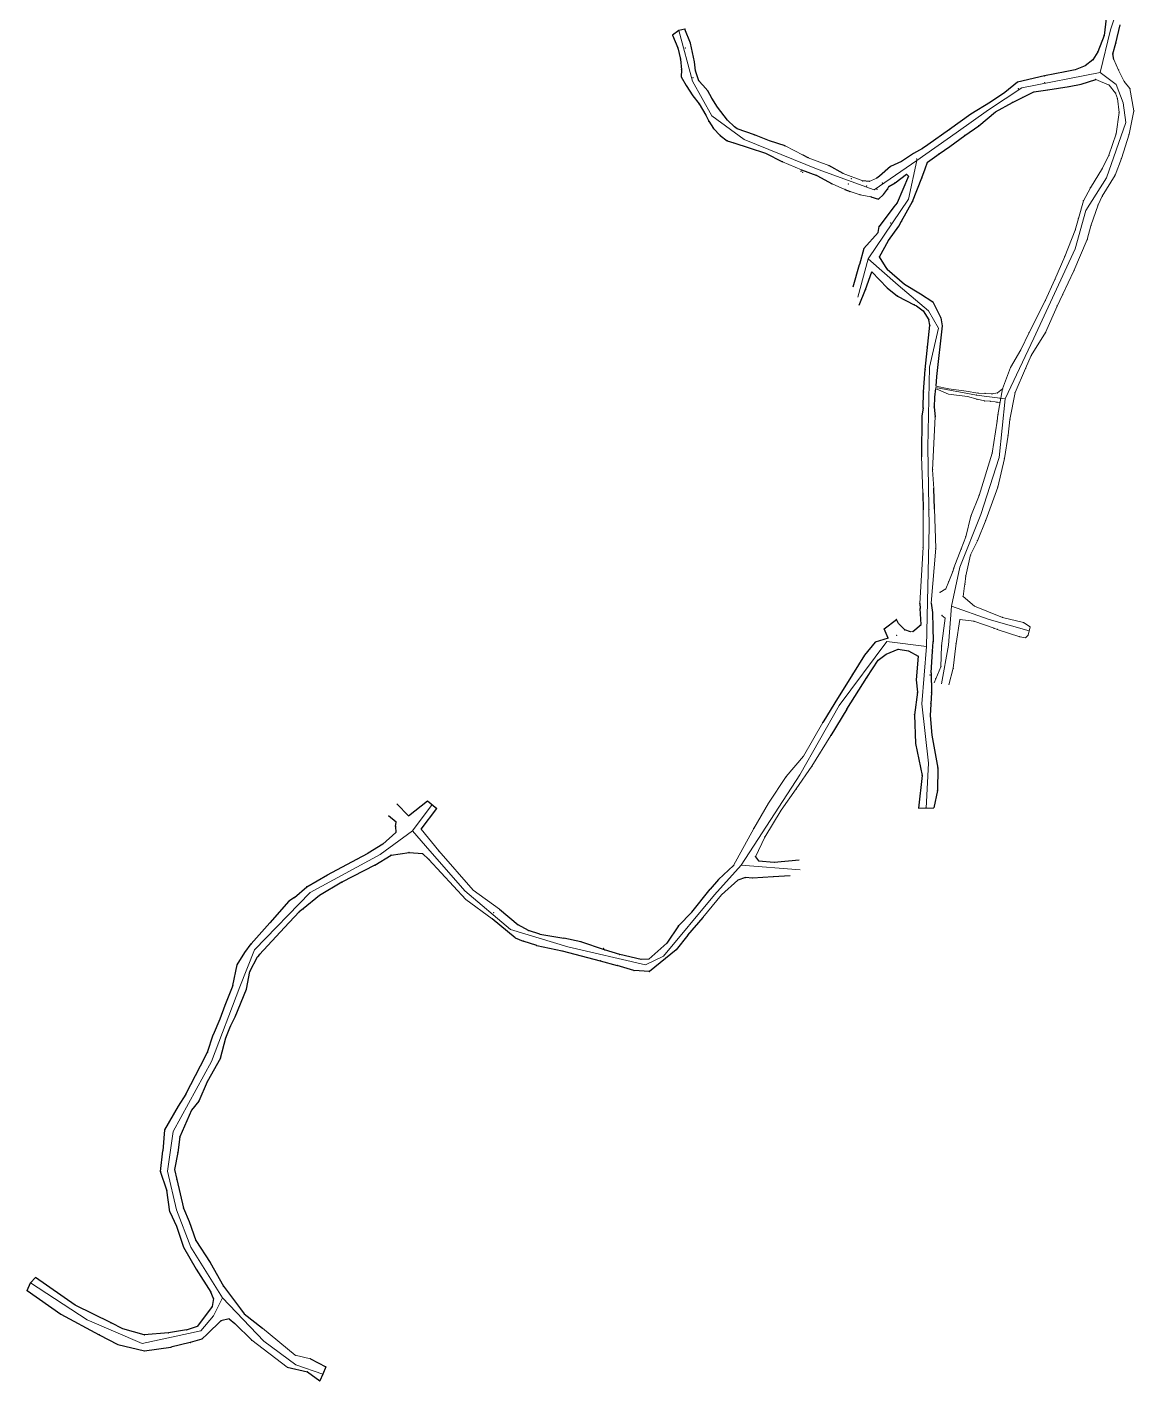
# Model space of a CAD drawing. Header units: millimetres. Extents: x 649599 to 649932, y 4146965 to 4147563.
# Drawn here: x 649598.6 to 649876.4, y 4146964.9 to 4147304.2 of the extents above; entities that cross this region are included whole.
import ezdxf

# ---------------------------------------------------------------- set-up
doc = ezdxf.new("R2010")
doc.units = ezdxf.units.MM
doc.header["$PDSIZE"] = -2
for name, color, linetype, lineweight in [('2564', 3, 'Continuous', 0), ('2590', 132, 'Continuous', 0), ('FERE', 5, 'Continuous', 0), ('GEOFENCE', 3, 'Continuous', 0)]:
    doc.layers.add(name, color=color, linetype=linetype, lineweight=lineweight)

msp = doc.modelspace()

# ---------------------------------------------------------------- linework, layer by layer
at = {"layer": '2564', "lineweight": 0}
for p, q in [((649872.02, 4147293.44, 2594.74), (649870.81, 4147296.11, 2594.54)), ((649873.46, 4147290.61, 2594.67), (649872.02, 4147293.44, 2594.74)), ((649866.32, 4147291.08, 2594.77), (649869.67, 4147289.69, 2594.85)), ((649869.67, 4147289.69, 2594.85), (649871.29, 4147287.67, 2594.93)), ((649874.89, 4147288.78, 2594.44), (649873.46, 4147290.61, 2594.67)), ((649871.29, 4147287.67, 2594.93), (649871.75, 4147286.29, 2594.11)), ((649871.75, 4147286.29, 2594.11), (649872.15, 4147282.78, 2593.66)), ((649875.88, 4147283.19, 2593.71), (649874.89, 4147288.78, 2594.44)), ((649872.15, 4147282.78, 2593.66), (649871.42, 4147277.44, 2592.52)), ((649874.68, 4147277.35, 2592.68), (649875.88, 4147283.19, 2593.71)), ((649871.42, 4147277.44, 2592.52), (649869.6, 4147272.08, 2591.5)), ((649872.77, 4147271.26, 2591.4), (649874.68, 4147277.35, 2592.68)), ((649864.98, 4147263.94, 2589.94), (649867.97, 4147268.81, 2590.56)), ((649867.97, 4147268.81, 2590.56), (649869.6, 4147272.08, 2591.5)), ((649872.77, 4147271.26, 2591.4), (649871.16, 4147267.12, 2590.34)), ((649871.16, 4147267.12, 2590.34), (649867.96, 4147261.8, 2589.78)), ((649864.98, 4147263.94, 2589.94), (649863.23, 4147260.7, 2588.35)), ((649861.98, 4147256.27, 2587.47), (649863.23, 4147260.7, 2588.35)), ((649866.89, 4147259.66, 2588.39), (649865.1, 4147254.42, 2587.44)), ((649867.96, 4147261.8, 2589.78), (649866.89, 4147259.66, 2588.39)), ((649861.17, 4147253.32, 2587.28), (649861.98, 4147256.27, 2587.47)), ((649858.57, 4147246.74, 2586.29), (649861.17, 4147253.32, 2587.28)), ((649865.1, 4147254.42, 2587.44), (649864.21, 4147250.96, 2586.94)), ((649864.21, 4147250.96, 2586.94), (649860.84, 4147243.12, 2585.95)), ((649856.08, 4147240.98, 2585.5), (649858.57, 4147246.74, 2586.29)), ((649860.84, 4147243.12, 2585.95), (649857.99, 4147237.13, 2585.01)), ((649853.68, 4147235.62, 2584.51), (649856.08, 4147240.98, 2585.5)), ((649849.61, 4147227.63, 2582.89), (649853.68, 4147235.62, 2584.51)), ((649857.99, 4147237.13, 2585.01), (649856.65, 4147234.27, 2584.57)), ((649856.65, 4147234.27, 2584.57), (649853.76, 4147227.64, 2583.12)), ((649847.54, 4147223.29, 2581.91), (649849.61, 4147227.63, 2582.89)), ((649853.76, 4147227.64, 2583.12), (649850.15, 4147221.86, 2582.01)), ((649847.54, 4147223.29, 2581.91), (649845, 4147218.9, 2581.35)), ((649848.74, 4147218.66, 2581.36), (649850.15, 4147221.86, 2582.01)), ((649845, 4147218.9, 2581.35), (649843, 4147213.53, 2580.36)), ((649846.13, 4147212.62, 2580.32), (649848.74, 4147218.66, 2581.36)), ((649843, 4147213.53, 2580.36), (649841.79, 4147207.07, 2579.05)), ((649844.8, 4147205.83, 2578.99), (649846.13, 4147212.62, 2580.32)), ((649841.6, 4147205.46, 2579.08), (649840.4, 4147197.45, 2577.78)), ((649841.79, 4147207.07, 2579.05), (649841.6, 4147205.46, 2579.08)), ((649844.34, 4147201.92, 2578.5), (649844.8, 4147205.83, 2578.99)), ((649843.44, 4147196.06, 2577.82), (649844.34, 4147201.92, 2578.5)), ((649840.4, 4147197.45, 2577.78), (649837.09, 4147186.84, 2578.08)), ((649841.77, 4147188.94, 2577.11), (649843.44, 4147196.06, 2577.82)), ((649838.78, 4147180.6, 2575.58), (649841.77, 4147188.94, 2577.11)), ((649837.09, 4147186.84, 2578.08), (649835.03, 4147181.66, 2575.58)), ((649833.56, 4147164.51, 2573.12), (649833.77, 4147166.64, 2573.66)), ((649827.79, 4147156.75, 2573.16), (649828.58, 4147156.06, 2573.21)), ((649849.91, 4147153.93, 2574.13), (649848.23, 4147154.96, 2572.68)), ((649849.91, 4147153.93, 2574.13), (649849.35, 4147151.81, 2574.06)), ((649848.75, 4147151.13, 2572.74), (649847.3, 4147151.4, 2572.74)), ((649849.35, 4147151.81, 2574.06), (649848.75, 4147151.13, 2574.06)), ((649827.52, 4147143.9, 2570.28), (649826.25, 4147140.9, 2569.19)), ((649829.51, 4147139.32, 2570), (649830.61, 4147143.51, 2570)), ((649826.25, 4147140.9, 2569.19), (649825.84, 4147139.83, 2569.19))]:
    msp.add_line(p, q, dxfattribs=at)
at = {"layer": '2564'}
for p, q in [((649835.03, 4147181.66, 2575.58), (649833.74, 4147176.47, 2575.01)), ((649838.78, 4147180.6, 2575.58), (649836.68, 4147175.49, 2575.02)), ((649833.74, 4147176.47, 2575.01), (649832.64, 4147173.43, 2574.18)), ((649836.68, 4147175.49, 2575.02), (649834.98, 4147171.9, 2574.02)), ((649832.64, 4147173.43, 2574.18), (649830.79, 4147168.65, 2573.98)), ((649834.98, 4147171.9, 2574.02), (649833.77, 4147166.64, 2573.66)), ((649830.51, 4147167.76, 2573.67), (649829.49, 4147165.25, 2573.28)), ((649830.79, 4147168.65, 2573.98), (649830.51, 4147167.76, 2573.67)), ((649829.49, 4147165.25, 2573.28), (649828.73, 4147163.38, 2573.05)), ((649833.48, 4147164.19, 2572.87), (649833.08, 4147161.53, 2572.87)), ((649833.56, 4147164.51, 2573.12), (649833.48, 4147164.19, 2573.12)), ((649828.73, 4147163.38, 2573.05), (649827.29, 4147162.51, 2573.01)), ((649833.08, 4147161.53, 2572.87), (649835.91, 4147159.11, 2572.53)), ((649835.91, 4147159.11, 2572.53), (649842.93, 4147156.26, 2572.67)), ((649828.58, 4147156.06, 2573.21), (649827.69, 4147149.13, 2570.65)), ((649832.29, 4147155.71, 2573.21), (649831.31, 4147149.73, 2570.52)), ((649832.29, 4147155.71, 2573.21), (649835.78, 4147155.29, 2572.58)), ((649835.78, 4147155.29, 2572.58), (649840.84, 4147153.52, 2573.91)), ((649840.84, 4147153.52, 2573.91), (649841.64, 4147153.24, 2572.55)), ((649842.93, 4147156.26, 2572.67), (649848.23, 4147154.96, 2572.68)), ((649841.64, 4147153.24, 2572.55), (649847.3, 4147151.4, 2572.74)), ((649827.69, 4147149.13, 2570.65), (649827.52, 4147143.9, 2570.28)), ((649831.24, 4147149.11, 2570.65), (649830.61, 4147143.51, 2570)), ((649831.31, 4147149.73, 2570.52), (649831.24, 4147149.11, 2570.65))]:
    msp.add_line(p, q, dxfattribs=at)
at = {"layer": '2564', "lineweight": 0}
for p in [(649872.02, 4147293.44, 2594.74), (649869.67, 4147289.69, 2594.85), (649873.46, 4147290.61, 2594.67), (649871.29, 4147287.67, 2594.93), (649871.75, 4147286.29, 2594.11), (649874.89, 4147288.78, 2594.44), (649872.15, 4147282.78, 2593.66), (649875.88, 4147283.19, 2593.71), (649871.42, 4147277.44, 2592.52), (649874.68, 4147277.35, 2592.68), (649867.97, 4147268.81, 2590.56), (649869.6, 4147272.08, 2591.5), (649872.77, 4147271.26, 2591.4), (649871.16, 4147267.12, 2590.34), (649864.98, 4147263.94, 2589.94), (649863.23, 4147260.7, 2588.35), (649866.89, 4147259.66, 2588.39), (649867.96, 4147261.8, 2589.78), (649861.98, 4147256.27, 2587.47), (649861.17, 4147253.32, 2587.28), (649865.1, 4147254.42, 2587.44), (649864.21, 4147250.96, 2586.94), (649858.57, 4147246.74, 2586.29), (649860.84, 4147243.12, 2585.95), (649856.08, 4147240.98, 2585.5), (649853.68, 4147235.62, 2584.51), (649857.99, 4147237.13, 2585.01), (649856.65, 4147234.27, 2584.57), (649849.61, 4147227.63, 2582.89), (649853.76, 4147227.64, 2583.12), (649847.54, 4147223.29, 2581.91), (649850.15, 4147221.86, 2582.01), (649845, 4147218.9, 2581.35), (649848.74, 4147218.66, 2581.36), (649836.39, 4147212, 2588.02), (649836.79, 4147212.5, 2587.72), (649838.59, 4147212.4, 2585.79), (649840.34, 4147212.26, 2583.2), (649841.67, 4147212.54, 2581.24), (649843, 4147213.53, 2580.36), (649846.13, 4147212.62, 2580.32), (649836.61, 4147210.93, 2587.98), (649838.46, 4147210.52, 2585.75), (649839.87, 4147210.42, 2583.42), (649841.62, 4147210.19, 2581.29), (649842.43, 4147211.08, 2582.78), (649841.6, 4147205.46, 2579.08), (649841.79, 4147207.07, 2579.05), (649844.8, 4147205.83, 2578.99), (649844.34, 4147201.92, 2578.5), (649840.4, 4147197.45, 2577.78), (649843.44, 4147196.06, 2577.82), (649841.77, 4147188.94, 2577.11), (649837.09, 4147186.84, 2576.06), (649835.03, 4147181.66, 2575.58), (649835.03, 4147181.66, 2578.19), (649835.03, 4147181.66, 2575.58), (649838.78, 4147180.6, 2575.58), (649833.74, 4147176.47, 2575.01), (649836.68, 4147175.49, 2575.02), (649836.68, 4147175.49, 2575.02), (649836.68, 4147175.49, 2575.02), (649832.64, 4147173.43, 2574.18), (649834.98, 4147171.9, 2574.02), (649834.98, 4147171.9, 2574.02), (649834.98, 4147171.9, 2574.02), (649830.51, 4147167.76, 2573.67), (649830.79, 4147168.65, 2574.98), (649829.49, 4147165.25, 2573.28), (649829.49, 4147165.25, 2573.28), (649829.49, 4147165.25, 2573.28), (649833.56, 4147164.51, 2573.12), (649833.77, 4147166.64, 2573.66), (649827.29, 4147162.51, 2573.01), (649828.73, 4147163.38, 2573.05), (649828.73, 4147163.38, 2573.05), (649828.73, 4147163.38, 2573.05), (649833.08, 4147161.53, 2572.87), (649833.08, 4147161.53, 2572.87), (649833.08, 4147161.53, 2572.87), (649835.91, 4147159.11, 2572.53), (649835.91, 4147159.11, 2572.53), (649835.91, 4147159.11, 2572.53), (649827.79, 4147156.75, 2573.16), (649832.29, 4147155.71, 2573.21), (649832.29, 4147155.71, 2573.21), (649835.78, 4147155.29, 2572.58), (649840.84, 4147153.52, 2573.91), (649842.93, 4147156.26, 2572.67), (649842.93, 4147156.26, 2572.67), (649842.93, 4147156.26, 2572.67), (649848.23, 4147154.96, 2572.68), (649841.64, 4147153.24, 2572.55), (649847.3, 4147151.4, 2572.74), (649827.69, 4147149.13, 2570.65), (649831.31, 4147149.73, 2570.52), (649831.31, 4147149.73, 2570.52), (649827.52, 4147143.9, 2570.28), (649827.52, 4147143.9, 2570.28), (649830.61, 4147143.51, 2570), (649830.61, 4147143.51, 2570), (649826.25, 4147140.9, 2569.19), (649826.25, 4147140.9, 2569.19)]:
    msp.add_point(p, dxfattribs=at)
at = {"layer": '2590', "color": 5, "lineweight": 30}
for p, q in [((649868.94, 4147306.34, 2594.8), (649868.4, 4147302.11, 2594.31)), ((649761.87, 4147303.35, 2594.1), (649760.31, 4147302.16, 2594.14)), ((649763.4, 4147303.69, 2594.1), (649761.87, 4147303.35, 2594.1)), ((649764.79, 4147300.19, 2594.07), (649763.4, 4147303.69, 2594.1)), ((649871.38, 4147300.18, 2594.36), (649872.42, 4147304.74, 2594.72)), ((649760.31, 4147302.16, 2594.14), (649761.62, 4147298.97, 2594.13)), ((649765.76, 4147295.46, 2593.95), (649764.79, 4147300.19, 2594.07)), ((649868.4, 4147302.11, 2594.31), (649866.82, 4147298.04, 2594.36)), ((649870.63, 4147297.48, 2594.5), (649871.38, 4147300.18, 2594.36)), ((649761.62, 4147298.97, 2594.13), (649762.29, 4147296.19, 2594.02)), ((649762.29, 4147296.19, 2594.02), (649762.5, 4147293.51, 2594.01)), ((649865.61, 4147295.99, 2594.37), (649863.67, 4147294.51, 2594.51)), ((649866.82, 4147298.04, 2594.36), (649865.61, 4147295.99, 2594.37)), ((649870.81, 4147296.11, 2594.54), (649870.63, 4147297.48, 2594.5)), ((649762.5, 4147293.51, 2594.01), (649762.49, 4147291.73, 2594.05)), ((649766.06, 4147293.23, 2594.35), (649765.76, 4147295.46, 2593.95)), ((649766.9, 4147290.77, 2594.08), (649766.06, 4147293.23, 2594.35)), ((649858.62, 4147293, 2595.36), (649853.51, 4147291.98, 2595.2)), ((649861.19, 4147293.53, 2594.86), (649858.62, 4147293, 2595.36)), ((649863.67, 4147294.51, 2594.51), (649861.19, 4147293.53, 2594.86)), ((649762.49, 4147291.73, 2594.05), (649763.73, 4147289.53, 2594.41)), ((649763.73, 4147289.53, 2594.41), (649765.38, 4147286.98, 2594.34)), ((649767.91, 4147289.63, 2594.26), (649766.9, 4147290.77, 2594.08)), ((649769.1, 4147288.22, 2594.25), (649767.91, 4147289.63, 2594.26)), ((649846.69, 4147290.41, 2595.43), (649843.58, 4147287.83, 2594.43)), ((649853.51, 4147291.98, 2595.2), (649846.69, 4147290.41, 2595.43)), ((649854.31, 4147288.47, 2595.12), (649859.62, 4147289.29, 2595.07)), ((649859.62, 4147289.29, 2595.07), (649862.66, 4147289.88, 2595)), ((649862.66, 4147289.88, 2595), (649866.32, 4147291.08, 2594.77)), ((649765.38, 4147286.98, 2594.34), (649766.95, 4147284.96, 2594.26)), ((649770.13, 4147286.41, 2594.22), (649769.1, 4147288.22, 2594.25)), ((649771.53, 4147284.15, 2593.71), (649770.13, 4147286.41, 2594.22)), ((649843.58, 4147287.83, 2594.43), (649839.99, 4147285.4, 2594.74)), ((649845.46, 4147285.31, 2594.46), (649847.98, 4147286.59, 2595.38)), ((649847.98, 4147286.59, 2595.38), (649850.84, 4147287.96, 2595.23)), ((649850.84, 4147287.96, 2595.23), (649854.31, 4147288.47, 2595.12)), ((649766.95, 4147284.96, 2594.26), (649768.63, 4147282.16, 2593.77)), ((649774.08, 4147280.84, 2593.99), (649771.53, 4147284.15, 2593.71)), ((649834.99, 4147282.38, 2595.17), (649829.69, 4147278.53, 2595.19)), ((649839.99, 4147285.4, 2594.74), (649834.99, 4147282.38, 2595.17)), ((649836.99, 4147279.48, 2595.2), (649841.23, 4147282.93, 2594.72)), ((649841.23, 4147282.93, 2594.72), (649845.46, 4147285.31, 2594.46)), ((649768.63, 4147282.16, 2593.77), (649769.36, 4147280.59, 2593.76)), ((649769.36, 4147280.59, 2593.76), (649770.55, 4147278.77, 2593.82)), ((649775.85, 4147279.23, 2594.27), (649774.08, 4147280.84, 2593.99)), ((649776.52, 4147278.75, 2594.19), (649775.85, 4147279.23, 2594.27)), ((649833.49, 4147277.06, 2595.28), (649836.99, 4147279.48, 2595.2)), ((649770.55, 4147278.77, 2593.82), (649772.24, 4147277.04, 2594.21)), ((649772.24, 4147277.04, 2594.21), (649773.99, 4147275.74, 2594.15)), ((649773.99, 4147275.74, 2594.15), (649775.61, 4147275.16, 2594.04)), ((649780.8, 4147277.17, 2594.13), (649776.52, 4147278.75, 2594.19)), ((649784.56, 4147275.72, 2594.17), (649780.8, 4147277.17, 2594.13)), ((649788.48, 4147274.42, 2594.05), (649784.56, 4147275.72, 2594.17)), ((649829.69, 4147278.53, 2595.19), (649824.25, 4147274.69, 2595.26)), ((649829.8, 4147274.24, 2595.19), (649833.49, 4147277.06, 2595.28)), ((649775.61, 4147275.16, 2594.04), (649779.53, 4147273.94, 2593.9)), ((649779.53, 4147273.94, 2593.9), (649783.61, 4147272.58, 2594)), ((649783.61, 4147272.58, 2594), (649787.88, 4147270.46, 2593.92)), ((649820.66, 4147272.54, 2594.91), (649817.65, 4147270.54, 2594.93)), ((649822.89, 4147273.77, 2595.23), (649820.66, 4147272.54, 2594.91)), ((649824.25, 4147274.69, 2595.26), (649822.89, 4147273.77, 2595.23)), ((649824.14, 4147270.32, 2594.69), (649827.06, 4147272.45, 2595.22)), ((649827.06, 4147272.45, 2595.22), (649829.8, 4147274.24, 2595.19)), ((649794.28, 4147271.48, 2595.65), (649792.98, 4147272.15, 2594.09)), ((649803.04, 4147267.54, 2594.85), (649799.46, 4147269.48, 2594.99)), ((649814.87, 4147269.3, 2595.18), (649812.12, 4147266.86, 2594.81)), ((649817.65, 4147270.54, 2594.93), (649814.87, 4147269.3, 2595.18)), ((649823.57, 4147268.71, 2594.81), (649824.14, 4147270.32, 2594.69)), ((649792.58, 4147268.4, 2594.56), (649796.44, 4147267.02, 2594.1)), ((649796.44, 4147267.02, 2594.1), (649800.27, 4147264.89, 2594.82)), ((649809.58, 4147265.53, 2594.77), (649807.95, 4147265.67, 2594.82)), ((649812.12, 4147266.86, 2594.81), (649811.47, 4147266.37, 2594.77)), ((649816.03, 4147265.2, 2595.07), (649818.89, 4147267.33, 2594.99)), ((649819.37, 4147266.85, 2594.9), (649816.59, 4147260.14, 2594.63)), ((649818.89, 4147267.33, 2594.99), (649819.37, 4147266.85, 2594.78)), ((649820.42, 4147260.46, 2594.76), (649822.75, 4147266.4, 2594.88)), ((649822.75, 4147266.4, 2594.74), (649823.57, 4147268.71, 2594.81)), ((649803.5, 4147263.53, 2594.75), (649804.77, 4147262.99, 2594.67)), ((649813.16, 4147262.29, 2595.14), (649814.15, 4147263.58, 2595)), ((649814.15, 4147263.58, 2595), (649814.51, 4147264.28, 2595.07)), ((649814.51, 4147264.28, 2595.07), (649816.03, 4147265.2, 2595.07)), ((649810.01, 4147261.68, 2595.1), (649811.89, 4147261.12, 2595.53)), ((649815.75, 4147259.13, 2594.83), (649812.05, 4147254.25, 2594.89)), ((649816.59, 4147260.14, 2594.63), (649815.75, 4147259.13, 2594.83)), ((649817.67, 4147255.56, 2594.7), (649820.42, 4147260.46, 2594.76)), ((649816.98, 4147254.35, 2594.68), (649817.67, 4147255.56, 2594.7)), ((649808.24, 4147248.69, 2595.04), (649811.8, 4147252.71, 2594.56)), ((649811.8, 4147252.71, 2594.56), (649812.05, 4147254.25, 2594.89)), ((649814.37, 4147250.7, 2594.68), (649816.98, 4147254.35, 2594.68)), ((649808.24, 4147248.69, 2595.04), (649807.12, 4147244.68, 2594.82)), ((649812.12, 4147246.65, 2594.66), (649814.37, 4147250.7, 2594.68)), ((649814.09, 4147243.56, 2594.77), (649812.12, 4147246.65, 2594.66)), ((649805.58, 4147239.11, 2594.77), (649807.12, 4147244.68, 2594.82)), ((649808.65, 4147238.4, 2594.68), (649810.24, 4147242.85, 2594.66)), ((649810.24, 4147242.85, 2594.66), (649814.06, 4147238.88, 2594.69)), ((649814.09, 4147243.56, 2594.77), (649818.43, 4147239.77, 2594.7)), ((649807.08, 4147234.5, 2594.89), (649808.65, 4147238.4, 2594.68)), ((649814.06, 4147238.88, 2594.69), (649816.68, 4147236.8, 2594.8)), ((649818.43, 4147239.77, 2594.7), (649822.45, 4147237.33, 2595.27)), ((649816.68, 4147236.8, 2594.8), (649820.87, 4147234.61, 2594.96)), ((649822.45, 4147237.33, 2595.27), (649825.48, 4147235.35, 2594.36)), ((649825.48, 4147235.35, 2594.36), (649827.5, 4147231.36, 2594.24)), ((649820.87, 4147234.61, 2594.96), (649821.44, 4147234.33, 2594.94)), ((649821.44, 4147234.33, 2594.94), (649823.09, 4147233.06, 2594.25)), ((649823.09, 4147233.06, 2594.25), (649824.51, 4147230.88, 2594.41)), ((649823.59, 4147218.39, 2594.17), (649824.79, 4147229.48, 2594.45)), ((649824.79, 4147229.48, 2594.3), (649824.51, 4147230.88, 2594.41)), ((649827.85, 4147229.31, 2594.38), (649826.46, 4147216.62, 2594.33)), ((649827.5, 4147231.36, 2594.24), (649827.85, 4147229.31, 2594.27)), ((649823.2, 4147212.77, 2594.05), (649823.59, 4147218.39, 2594.17)), ((649826.46, 4147216.62, 2594.33), (649826.22, 4147214.21, 2594.23)), ((649823.1, 4147208.71, 2593.96), (649823.2, 4147212.77, 2594.05)), ((649825.93, 4147211.42, 2594.14), (649825.8, 4147208.98, 2594.06)), ((649826.16, 4147213.63, 2594.14), (649825.93, 4147211.42, 2594.14)), ((649823.1, 4147208.71, 2593.96), (649822.78, 4147206.8, 2594.14)), ((649825.8, 4147208.98, 2594.06), (649826.05, 4147206.5, 2594.16)), ((649822.78, 4147206.8, 2594.14), (649822.67, 4147196.57, 2594.16)), ((649823.01, 4147187.4, 2593.94), (649823.12, 4147183.26, 2594.43)), ((649825.92, 4147183.46, 2594.18), (649825.73, 4147188.58, 2593.96)), ((649822.23, 4147159.73, 2593.97), (649822.33, 4147158.46, 2593.44)), ((649822.58, 4147154.51, 2593.41), (649822.33, 4147158.46, 2593.44)), ((649825.11, 4147159.81, 2593.94), (649825.46, 4147157.45, 2593.42)), ((649825.46, 4147157.45, 2593.42), (649825.51, 4147153.65, 2593.29)), ((649813.3, 4147153.36, 2593), (649816.38, 4147155.76, 2593.48)), ((649816.88, 4147154.74, 2593.48), (649816.38, 4147155.76, 2593.48)), ((649818.47, 4147153.13, 2593.06), (649816.88, 4147154.74, 2593.48)), ((649820.51, 4147152.69, 2593.22), (649822.58, 4147154.51, 2593.17)), ((649825.51, 4147153.65, 2593.29), (649825.56, 4147150.35, 2593.17)), ((649811.08, 4147150.03, 2593.37), (649808.36, 4147146.79, 2593.01)), ((649814.3, 4147151.07, 2593.39), (649811.08, 4147150.03, 2593.37)), ((649814.3, 4147151.07, 2593.39), (649813.3, 4147153.36, 2593)), ((649819.87, 4147152.68, 2593.24), (649818.47, 4147153.13, 2593.06)), ((649825.43, 4147147.8, 2594.1), (649825.56, 4147150.16, 2593.17)), ((649825.56, 4147150.35, 2593.17), (649825.56, 4147150.16, 2593.17)), ((649808.36, 4147146.79, 2593.01), (649805.35, 4147141.95, 2592.66)), ((649811.81, 4147145.52, 2592.85), (649813.81, 4147147.04, 2592.86)), ((649813.81, 4147147.04, 2592.86), (649816.83, 4147148.29, 2593.1)), ((649816.83, 4147148.29, 2593.1), (649819.39, 4147147.87, 2593.57)), ((649819.39, 4147147.87, 2593.57), (649821.81, 4147146.58, 2594.32)), ((649825.05, 4147142.4, 2595.19), (649825.43, 4147147.8, 2594.1)), ((649808.99, 4147141.17, 2592.8), (649811.81, 4147145.52, 2592.85)), ((649821.81, 4147146.58, 2594.32), (649821.36, 4147140.64, 2595.75)), ((649805.35, 4147141.95, 2592.66), (649800.92, 4147134.83, 2592.31)), ((649803.96, 4147133.23, 2592.24), (649808.99, 4147141.17, 2592.8)), ((649821.36, 4147140.64, 2595.75), (649821.65, 4147137.49, 2596.17)), ((649825.05, 4147142.4, 2595.19), (649825.17, 4147137.41, 2596.36)), ((649821.65, 4147137.49, 2596.17), (649820.89, 4147131.84, 2597.17)), ((649825.17, 4147137.41, 2596.36), (649824.86, 4147131.64, 2597.05)), ((649800.92, 4147134.83, 2592.31), (649797.91, 4147129.93, 2592.1)), ((649803.96, 4147133.23, 2592.24), (649799.95, 4147126.69, 2592)), ((649820.89, 4147131.84, 2597.17), (649821.17, 4147124.63, 2597.91)), ((649824.86, 4147131.64, 2597.05), (649825.28, 4147126.74, 2597.64)), ((649825.28, 4147126.74, 2597.64), (649826.74, 4147118.51, 2597.87)), ((649821.17, 4147124.63, 2597.91), (649822.44, 4147118.66, 2597.78)), ((649822.82, 4147116.67, 2597.86), (649821.9, 4147108.48, 2597.86)), ((649822.44, 4147118.66, 2597.78), (649822.82, 4147116.67, 2597.86)), ((649826.74, 4147118.51, 2597.87), (649826.66, 4147112.91, 2597.93)), ((649826.66, 4147112.91, 2597.93), (649825.75, 4147108.49, 2597.85)), ((649694.12, 4147106.54, 2590.85), (649691.22, 4147109.54, 2590.63)), ((649694.12, 4147106.54, 2590.85), (649698.93, 4147110.28, 2590.85)), ((649698.93, 4147110.28, 2590.85), (649701.26, 4147108.39, 2590.85)), ((649691.05, 4147104.94, 2590.51), (649689.13, 4147106.56, 2590.76)), ((649697.34, 4147103.2, 2590.86), (649701.26, 4147108.39, 2590.86)), ((649821.9, 4147108.48, 2597.86), (649825.75, 4147108.49, 2597.85)), ((649690.9, 4147103.86, 2591.1), (649691.05, 4147104.94, 2590.51)), ((649690.9, 4147103.86, 2591.1), (649690.95, 4147102.31, 2591.04)), ((649687.71, 4147099.45, 2591.09), (649684.03, 4147097.2, 2591.44)), ((649690.95, 4147102.31, 2591.04), (649687.71, 4147099.45, 2591.09)), ((649681.23, 4147095.66, 2590.65), (649684.03, 4147097.2, 2591.44)), ((649685.71, 4147094.15, 2591.49), (649689.78, 4147096.68, 2591.08)), ((649689.78, 4147096.68, 2591.08), (649694.31, 4147097.34, 2590.74)), ((649694.31, 4147097.34, 2590.74), (649697.62, 4147097.08, 2590.8)), ((649697.62, 4147097.08, 2590.8), (649699.28, 4147095.61, 2590.87)), ((649781.07, 4147096.25, 2591.65), (649781.85, 4147095.21, 2591.91)), ((649673.89, 4147091.7, 2590.33), (649681.23, 4147095.66, 2590.65)), ((649685.71, 4147094.15, 2591.49), (649677.48, 4147089.89, 2590.6)), ((649781.85, 4147095.21, 2591.91), (649785.77, 4147094.9, 2592.55)), ((649785.77, 4147094.9, 2592.55), (649792.02, 4147095.53, 2593.59)), ((649668.65, 4147088.77, 2590.77), (649673.89, 4147091.7, 2590.33)), ((649677.48, 4147089.89, 2590.6), (649671.83, 4147086.54, 2590.73)), ((649771.84, 4147090.6, 2591.58), (649769.69, 4147088.11, 2591.83)), ((649778.58, 4147091.04, 2591.5), (649776.69, 4147090.44, 2591.54)), ((649780.36, 4147090.93, 2591.76), (649778.58, 4147091.04, 2591.5)), ((649785.53, 4147091.25, 2592.76), (649780.36, 4147090.93, 2591.76)), ((649789.78, 4147091.49, 2593.4), (649785.53, 4147091.25, 2592.76)), ((649665.55, 4147086.03, 2590.83), (649664.16, 4147085.11, 2590.8)), ((649665.55, 4147086.03, 2590.83), (649668.65, 4147088.77, 2590.77)), ((649671.83, 4147086.54, 2590.73), (649667.77, 4147083.2, 2590.86)), ((649765.1, 4147082.36, 2591.99), (649769.69, 4147088.11, 2591.83)), ((649664.16, 4147085.11, 2590.8), (649659.45, 4147079.73, 2590.84)), ((649663.07, 4147078.5, 2590.93), (649666.76, 4147082.44, 2590.85)), ((649667.77, 4147083.2, 2590.86), (649666.76, 4147082.44, 2590.85)), ((649667.77, 4147083.2, 2590.84), (649667.77, 4147083.2, 2590.84)), ((649716.95, 4147083.17, 2591.72), (649721.65, 4147079.19, 2591.53)), ((649761.78, 4147078.97, 2592.12), (649765.1, 4147082.36, 2591.99)), ((649659.45, 4147079.73, 2590.84), (649654.75, 4147074.44, 2590.42)), ((649720.85, 4147075.99, 2591.82), (649715.14, 4147080.68, 2591.89)), ((649724.19, 4147077.76, 2591.84), (649721.65, 4147079.19, 2591.53)), ((649761.78, 4147078.97, 2592.12), (649758.86, 4147074.61, 2592.2)), ((649767.9, 4147081.05, 2592.07), (649764.08, 4147076.6, 2592.11)), ((649656.78, 4147071.79, 2591.32), (649663.07, 4147078.5, 2590.93)), ((649720.85, 4147075.99, 2591.82), (649722.88, 4147075.15, 2591.89)), ((649727.02, 4147076.9, 2591.9), (649724.19, 4147077.76, 2591.84)), ((649727.02, 4147076.9, 2591.9), (649733.08, 4147075.84, 2592.19)), ((649737.33, 4147074.98, 2592.22), (649733.08, 4147075.84, 2592.19)), ((649764.09, 4147076.61, 2592), (649761.18, 4147072.93, 2592.2)), ((649651.22, 4147069.18, 2591.2), (649653.11, 4147072.28, 2590.95)), ((649653.11, 4147072.28, 2590.95), (649654.75, 4147074.44, 2590.42)), ((649726.27, 4147073.99, 2592.02), (649722.88, 4147075.15, 2591.89)), ((649726.27, 4147073.99, 2592.02), (649732.62, 4147072.67, 2592.23)), ((649732.62, 4147072.67, 2592.23), (649742.2, 4147070.2, 2592.11)), ((649743.26, 4147072.93, 2592.22), (649737.33, 4147074.98, 2592.22)), ((649747.09, 4147071.77, 2592), (649743.26, 4147072.93, 2592)), ((649758.86, 4147074.61, 2592.2), (649754.38, 4147070.61, 2592.01)), ((649761.18, 4147072.93, 2593.57), (649754.52, 4147067.49, 2592.15)), ((649650.13, 4147064.02, 2590.8), (649651.22, 4147069.18, 2591.2)), ((649654.42, 4147067.5, 2590.97), (649656.31, 4147071.18, 2590.86)), ((649656.78, 4147071.79, 2591.32), (649656.31, 4147071.18, 2590.86)), ((649742.2, 4147070.2, 2592.11), (649746.46, 4147069.01, 2592.11)), ((649750.63, 4147067.73, 2592.01), (649746.44, 4147069.02, 2592.14)), ((649752.43, 4147070.54, 2592.17), (649747.09, 4147071.77, 2592)), ((649754.38, 4147070.61, 2592.01), (649752.43, 4147070.54, 2592.17)), ((649653.56, 4147063.06, 2590.99), (649654.42, 4147067.5, 2590.97)), ((649754.52, 4147067.49, 2592.15), (649750.63, 4147067.73, 2592.01)), ((649650.13, 4147064.02, 2590.8), (649648.16, 4147059.02, 2590.96)), ((649650.71, 4147056.18, 2591), (649653.56, 4147063.06, 2590.99)), ((649648.16, 4147059.02, 2590.96), (649646.89, 4147055.59, 2591.04)), ((649646.89, 4147055.59, 2591.04), (649645.23, 4147051.67, 2591.21)), ((649649.56, 4147053.84, 2590.99), (649650.71, 4147056.18, 2591)), ((649643.8, 4147047.28, 2591.31), (649645.23, 4147051.67, 2591.21)), ((649648.41, 4147050.9, 2591.07), (649649.56, 4147053.84, 2590.99)), ((649647.06, 4147045.81, 2591.31), (649648.41, 4147050.9, 2591.07)), ((649642.05, 4147043.87, 2591.19), (649643.8, 4147047.28, 2591.31)), ((649647.06, 4147045.81, 2591.31), (649643.7, 4147039.82, 2591.01)), ((649638.35, 4147036.79, 2591.13), (649642.05, 4147043.87, 2591.19)), ((649643.7, 4147039.82, 2591.01), (649641.61, 4147035.05, 2591.18)), ((649638.35, 4147036.79, 2591.13), (649636.45, 4147033.76, 2591.12)), ((649641.61, 4147035.05, 2591.18), (649639.8, 4147032.73, 2590.91)), ((649636.45, 4147033.76, 2591.12), (649633.05, 4147027.84, 2591.36)), ((649639.8, 4147032.73, 2590.91), (649636.86, 4147026.06, 2591.14)), ((649633.05, 4147027.84, 2591.36), (649632.6, 4147022.53, 2591.48)), ((649636.86, 4147026.06, 2591.14), (649636.33, 4147022.13, 2591.42)), ((649632.06, 4147017.42, 2591.21), (649632.6, 4147022.53, 2591.48)), ((649636.33, 4147022.13, 2591.42), (649635.54, 4147017.86, 2591.02)), ((649635.54, 4147017.86, 2591.02), (649636.08, 4147015.34, 2590.99)), ((649633.62, 4147012.68, 2590.89), (649632.06, 4147017.42, 2591.21)), ((649636.08, 4147015.34, 2590.99), (649637.74, 4147008.22, 2590.87)), ((649634.38, 4147007.25, 2591.1), (649633.62, 4147012.68, 2590.89)), ((649637.74, 4147008.22, 2590.87), (649639.24, 4147004.84, 2591.14)), ((649634.38, 4147007.25, 2591.1), (649636.03, 4147003.68, 2591.13)), ((649639.24, 4147004.84, 2591.14), (649640.85, 4147000.13, 2591.12)), ((649636.03, 4147003.68, 2591.13), (649637.82, 4146998.39, 2591.65)), ((649637.82, 4146998.39, 2591.65), (649640.94, 4146992.91, 2591.47)), ((649640.85, 4147000.13, 2591.12), (649644.45, 4146994.59, 2591.46)), ((649644.45, 4146994.59, 2591.46), (649647.8, 4146988.63, 2591.51)), ((649599.48, 4146989.45, 2591.71), (649600.71, 4146990.78, 2592.04)), ((649610.61, 4146983.89, 2591.85), (649600.71, 4146990.78, 2592.04)), ((649640.94, 4146992.91, 2591.47), (649644.66, 4146987.1, 2591.56)), ((649598.6, 4146987.53, 2592.09), (649599.48, 4146989.45, 2591.71)), ((649598.6, 4146987.53, 2592.09), (649607.01, 4146981.66, 2591.91)), ((649647.8, 4146988.63, 2591.51), (649652.05, 4146982.98, 2591.77)), ((649619.64, 4146979.42, 2591.94), (649610.61, 4146983.89, 2591.85)), ((649645.29, 4146985.54, 2591.41), (649644.66, 4146987.1, 2591.56)), ((649645.29, 4146985.54, 2591.41), (649644.94, 4146983.58, 2591.34)), ((649607.01, 4146981.66, 2591.91), (649616.66, 4146976.47, 2591.61)), ((649644.94, 4146983.58, 2591.34), (649641.29, 4146978.65, 2592.18)), ((649649.19, 4146980.44, 2591.9), (649647.14, 4146979.94, 2591.69)), ((649649.19, 4146980.44, 2591.9), (649650.68, 4146979.27, 2591.6)), ((649652.05, 4146982.98, 2591.77), (649652.97, 4146981.74, 2591.63)), ((649652.97, 4146981.74, 2591.63), (649657.56, 4146978.11, 2591.75)), ((649622.57, 4146977.96, 2591.58), (649619.64, 4146979.42, 2591.94)), ((649627.93, 4146976.43, 2591.73), (649622.57, 4146977.96, 2591.58)), ((649638.53, 4146977.66, 2591.47), (649633.99, 4146976.94, 2591.38)), ((649638.53, 4146977.66, 2591.47), (649641.29, 4146978.65, 2592.18)), ((649647.14, 4146979.94, 2591.69), (649643.78, 4146976.69, 2591.98)), ((649650.68, 4146979.27, 2591.6), (649654.88, 4146975.09, 2591.73)), ((649616.66, 4146976.47, 2591.61), (649621.36, 4146974, 2592.01)), ((649621.36, 4146974, 2592.01), (649628.03, 4146972.4, 2591.9)), ((649633.99, 4146976.94, 2591.38), (649627.93, 4146976.43, 2591.73)), ((649639.49, 4146974.5, 2591.49), (649634.63, 4146973.33, 2591.42)), ((649642.36, 4146975.4, 2591.36), (649639.49, 4146974.5, 2591.49)), ((649642.36, 4146975.4, 2591.36), (649643.78, 4146976.69, 2591.98)), ((649628.03, 4146972.4, 2591.9), (649634.63, 4146973.33, 2591.42)), ((649669.57, 4146970.45, 2592.05), (649673.41, 4146968.46, 2592.14)), ((649663.78, 4146968.31, 2592.63), (649668.81, 4146967.21, 2592.92)), ((649668.81, 4146967.21, 2592.92), (649671.93, 4146964.9, 2592.23)), ((649673.41, 4146968.46, 2592.14), (649672.7, 4146966.6, 2591.78)), ((649672.7, 4146966.6, 2591.78), (649671.93, 4146964.9, 2592.23))]:
    msp.add_line(p, q, dxfattribs=at)
at = {"layer": '2590', "color": 5}
for p, q in [((649788.48, 4147274.42, 2594.05), (649792.98, 4147272.15, 2594.09)), ((649787.88, 4147270.46, 2593.92), (649792.58, 4147268.4, 2594.56)), ((649794.28, 4147271.48, 2595.65), (649799.46, 4147269.48, 2594.99)), ((649807.95, 4147265.67, 2594.82), (649803.04, 4147267.54, 2594.85)), ((649811.47, 4147266.37, 2594.77), (649809.58, 4147265.53, 2594.77)), ((649803.48, 4147263.53, 2594.75), (649800.27, 4147264.89, 2594.82)), ((649807.27, 4147262.17, 2595.03), (649804.77, 4147262.99, 2594.67)), ((649810.01, 4147261.68, 2595.1), (649807.27, 4147262.17, 2595.03)), ((649813.16, 4147262.29, 2595.14), (649811.89, 4147261.12, 2595.53)), ((649826.05, 4147206.5, 2594.16), (649825.46, 4147193.25, 2593.93)), ((649823.01, 4147187.4, 2593.94), (649822.67, 4147196.57, 2594.16)), ((649825.73, 4147188.58, 2593.96), (649825.46, 4147193.25, 2593.93)), ((649823.07, 4147173.86, 2593.75), (649823.12, 4147183.26, 2594.43)), ((649826.25, 4147173.57, 2593.57), (649825.92, 4147183.46, 2594.18)), ((649822.23, 4147159.73, 2593.97), (649823.07, 4147173.86, 2593.75)), ((649825.11, 4147159.81, 2593.94), (649826.25, 4147173.57, 2593.57)), ((649819.87, 4147152.68, 2593.24), (649820.51, 4147152.69, 2593.22)), ((649797.91, 4147129.93, 2592.1), (649793.09, 4147121.44, 2591.76)), ((649799.95, 4147126.69, 2592), (649795.22, 4147118.94, 2591.83)), ((649793.09, 4147121.44, 2591.76), (649788.77, 4147116.38, 2591.61)), ((649788.77, 4147116.38, 2591.61), (649784.36, 4147109.73, 2591.79)), ((649795.22, 4147118.94, 2591.83), (649791.28, 4147113.28, 2591.91)), ((649791.28, 4147113.28, 2591.91), (649787.53, 4147107.97, 2591.91)), ((649784.36, 4147109.73, 2591.79), (649780.64, 4147103.38, 2591.96)), ((649787.53, 4147107.97, 2591.91), (649783.4, 4147101.19, 2591.92)), ((649697.34, 4147103.2, 2590.86), (649701.73, 4147097.74, 2590.98)), ((649780.64, 4147103.38, 2591.96), (649775.59, 4147094.05, 2591.27)), ((649783.4, 4147101.19, 2591.92), (649781.07, 4147096.25, 2591.65)), ((649701.73, 4147097.74, 2590.98), (649710.35, 4147087.88, 2590.82)), ((649699.28, 4147095.61, 2590.87), (649708.51, 4147085.56, 2590.92)), ((649775.59, 4147094.05, 2591.27), (649771.84, 4147090.6, 2591.58)), ((649772.55, 4147086.69, 2591.83), (649776.69, 4147090.44, 2591.54)), ((649708.51, 4147085.56, 2590.92), (649715.14, 4147080.68, 2591.89)), ((649710.35, 4147087.88, 2590.82), (649716.95, 4147083.17, 2591.72)), ((649767.9, 4147081.05, 2592.07), (649772.55, 4147086.69, 2591.83)), ((649657.56, 4146978.11, 2591.75), (649665.77, 4146971.33, 2592)), ((649654.88, 4146975.09, 2591.73), (649663.78, 4146968.31, 2591.63)), ((649665.77, 4146971.33, 2592), (649669.57, 4146970.45, 2592.05))]:
    msp.add_line(p, q, dxfattribs=at)
at = {"layer": '2590', "lineweight": 0}
for p in [(649761.87, 4147303.35, 2594.1), (649763.4, 4147303.69, 2594.1), (649760.31, 4147302.16, 2594.14), (649764.79, 4147300.19, 2594.07), (649868.4, 4147302.11, 2594.31), (649871.38, 4147300.18, 2594.36), (649761.62, 4147298.97, 2594.13), (649762.29, 4147296.19, 2594.02), (649763.47, 4147299.01, 2594.02), (649865.61, 4147295.99, 2594.37), (649866.82, 4147298.04, 2594.36), (649870.63, 4147297.48, 2594.5), (649870.81, 4147296.11, 2594.54), (649762.5, 4147293.51, 2594.01), (649765.76, 4147295.46, 2593.95), (649766.06, 4147293.23, 2594.35), (649858.62, 4147293, 2595.36), (649861.19, 4147293.53, 2594.86), (649863.67, 4147294.51, 2594.51), (649762.49, 4147291.73, 2594.05), (649763.73, 4147289.53, 2594.41), (649765.45, 4147291.57, 2593.89), (649766.9, 4147290.77, 2594.08), (649767.91, 4147289.63, 2594.26), (649846.69, 4147290.41, 2595.43), (649853.51, 4147291.98, 2595.2), (649853.55, 4147290.29, 2595.06), (649859.62, 4147289.29, 2595.07), (649862.66, 4147289.88, 2595), (649866.32, 4147291.08, 2594.77), (649765.38, 4147286.98, 2594.34), (649769.1, 4147288.22, 2594.25), (649770.13, 4147286.41, 2594.22), (649843.58, 4147287.83, 2594.43), (649846.94, 4147288.8, 2595.17), (649847.98, 4147286.59, 2595.38), (649850.84, 4147287.96, 2595.23), (649854.31, 4147288.47, 2595.12), (649766.95, 4147284.96, 2594.26), (649771.53, 4147284.15, 2593.71), (649834.99, 4147282.38, 2595.17), (649839.99, 4147285.4, 2594.74), (649841.23, 4147282.93, 2594.72), (649845.46, 4147285.31, 2594.46), (649768.63, 4147282.16, 2593.77), (649769.36, 4147280.59, 2593.76), (649774.08, 4147280.84, 2593.99), (649775.85, 4147279.23, 2594.27), (649836.99, 4147279.48, 2595.2), (649770.55, 4147278.77, 2593.82), (649772.24, 4147277.04, 2594.21), (649773.99, 4147275.74, 2594.15), (649776.52, 4147278.75, 2594.19), (649780.8, 4147277.17, 2594.13), (649784.56, 4147275.72, 2594.17), (649829.69, 4147278.53, 2595.19), (649833.49, 4147277.06, 2595.28), (649775.61, 4147275.16, 2594.04), (649779.53, 4147273.94, 2593.9), (649783.61, 4147272.58, 2594), (649788.48, 4147274.42, 2594.05), (649820.66, 4147272.54, 2594.91), (649822.89, 4147273.77, 2595.23), (649824.25, 4147274.69, 2595.26), (649827.06, 4147272.45, 2595.22), (649829.8, 4147274.24, 2595.19), (649787.88, 4147270.46, 2593.92), (649792.98, 4147272.15, 2594.09), (649794.28, 4147271.48, 2595.65), (649799.46, 4147269.48, 2594.99), (649814.87, 4147269.3, 2595.18), (649817.65, 4147270.54, 2594.93), (649821.44, 4147271.13, 2594.72), (649824.14, 4147270.32, 2594.69), (649792.49, 4147268.04, 2597.51), (649792.58, 4147268.4, 2594.56), (649792.93, 4147267.77, 2595.86), (649796.44, 4147267.02, 2594.1), (649803.04, 4147267.54, 2594.85), (649805.06, 4147266.21, 2595.06), (649807.95, 4147265.67, 2594.82), (649809.58, 4147265.53, 2594.77), (649811.47, 4147266.37, 2594.77), (649812.12, 4147266.86, 2594.81), (649818.89, 4147267.33, 2594.99), (649819.37, 4147266.85, 2594.9), (649822.75, 4147266.4, 2594.88), (649823.57, 4147268.71, 2594.81), (649800.27, 4147264.89, 2594.82), (649803.5, 4147263.53, 2594.75), (649804.33, 4147264.91, 2594.48), (649804.77, 4147262.99, 2594.67), (649807.27, 4147262.17, 2595.03), (649808.94, 4147264.42, 2594.45), (649811.52, 4147263.57, 2594.51), (649812.84, 4147265.15, 2594.59), (649813.16, 4147262.29, 2595.14), (649814.15, 4147263.58, 2595), (649814.51, 4147264.28, 2595.07), (649816.03, 4147265.2, 2595.07), (649810.01, 4147261.68, 2595.1), (649811.89, 4147261.12, 2595.53), (649815.75, 4147259.13, 2594.83), (649816.59, 4147260.14, 2594.63), (649820.42, 4147260.46, 2594.76), (649817.67, 4147255.56, 2594.7), (649811.8, 4147252.71, 2594.56), (649812.05, 4147254.25, 2594.89), (649814.92, 4147255.1, 2594.47), (649816.98, 4147254.35, 2594.68), (649808.24, 4147248.69, 2595.04), (649814.37, 4147250.7, 2594.68), (649812.12, 4147246.65, 2594.66), (649807.12, 4147244.68, 2594.82), (649810.24, 4147242.85, 2594.78), (649814.09, 4147243.56, 2594.77), (649808.65, 4147238.4, 2594.68), (649814.06, 4147238.88, 2594.69), (649818.43, 4147239.77, 2594.7), (649816.68, 4147236.8, 2594.8), (649822.45, 4147237.33, 2595.27), (649825.48, 4147235.35, 2594.36), (649820.87, 4147234.61, 2594.96), (649821.44, 4147234.33, 2594.94), (649823.09, 4147233.06, 2594.25), (649824.51, 4147230.88, 2594.41), (649824.79, 4147229.48, 2594.3), (649827.5, 4147231.36, 2594.24), (649827.85, 4147229.31, 2594.38), (649827.85, 4147229.31, 2594.27), (649824.04, 4147224.07, 2594.45), (649823.59, 4147218.39, 2594.17), (649826.46, 4147216.62, 2594.33), (649823.2, 4147212.77, 2594.05), (649825.93, 4147211.42, 2594.14), (649823.1, 4147208.71, 2593.96), (649825.8, 4147208.98, 2594.06), (649822.78, 4147206.8, 2594.14), (649826.05, 4147206.5, 2594.16), (649822.67, 4147196.57, 2594.16), (649825.46, 4147193.25, 2593.93), (649823.01, 4147187.4, 2593.94), (649825.73, 4147188.58, 2593.96), (649823.12, 4147183.26, 2594.43), (649824.51, 4147183.23, 2594.65), (649825.92, 4147183.46, 2594.18), (649823.07, 4147173.86, 2593.75), (649826.25, 4147173.57, 2593.57), (649822.23, 4147159.73, 2593.97), (649822.33, 4147158.46, 2593.44), (649825.11, 4147159.81, 2593.94), (649825.46, 4147157.45, 2593.42), (649816.38, 4147155.76, 2593.48), (649822.32, 4147154.28, 2593.17), (649811.08, 4147150.03, 2593.37), (649814.23, 4147151.23, 2593.05), (649816.41, 4147151.76, 2593.41), (649818.47, 4147153.13, 2593.06), (649819.87, 4147152.68, 2593.24), (649819.87, 4147152.68, 2593.24), (649820.51, 4147152.69, 2593.22), (649825.56, 4147150.16, 2593.17), (649808.36, 4147146.79, 2593.01), (649813.81, 4147147.04, 2592.86), (649816.83, 4147148.29, 2593.1), (649819.39, 4147147.87, 2593.57), (649825.43, 4147147.8, 2594.1), (649811.81, 4147145.52, 2592.85), (649821.81, 4147146.58, 2594.32), (649805.35, 4147141.95, 2592.66), (649808.99, 4147141.17, 2592.8), (649821.36, 4147140.64, 2595.75), (649824.81, 4147141.83, 2592.89), (649825.05, 4147142.4, 2595.19), (649821.65, 4147137.49, 2596.17), (649825.17, 4147137.41, 2596.36), (649800.92, 4147134.83, 2592.31), (649803.96, 4147133.23, 2592.24), (649824.99, 4147134.65, 2597.33), (649797.91, 4147129.93, 2592.1), (649820.89, 4147131.84, 2597.17), (649824.86, 4147131.64, 2597.05), (649799.95, 4147126.69, 2592), (649825.28, 4147126.74, 2597.64), (649821.17, 4147124.63, 2597.91), (649793.09, 4147121.44, 2591.76), (649788.77, 4147116.38, 2591.61), (649795.22, 4147118.94, 2591.83), (649822.44, 4147118.66, 2597.78), (649822.82, 4147116.67, 2597.86), (649826.74, 4147118.51, 2597.87), (649791.28, 4147113.28, 2591.91), (649826.66, 4147112.91, 2597.93), (649784.36, 4147109.73, 2591.79), (649694.12, 4147106.54, 2590.85), (649700.2, 4147109.23, 2592.82), (649787.53, 4147107.97, 2591.91), (649823.72, 4147108.48, 2597.92), (649690.9, 4147103.86, 2591.1), (649691.05, 4147104.94, 2590.51), (649697.34, 4147103.2, 2590.86), (649780.64, 4147103.38, 2591.96), (649687.71, 4147099.45, 2591.09), (649690.95, 4147102.31, 2591.04), (649783.4, 4147101.19, 2591.92), (649684.03, 4147097.2, 2591.44), (649689.78, 4147096.68, 2591.08), (649694.31, 4147097.34, 2590.74), (649697.62, 4147097.08, 2590.8), (649701.73, 4147097.74, 2590.98), (649781.07, 4147096.25, 2591.65), (649681.23, 4147095.66, 2590.65), (649685.71, 4147094.15, 2591.49), (649699.28, 4147095.61, 2590.87), (649775.59, 4147094.05, 2591.27), (649781.85, 4147095.21, 2591.91), (649785.77, 4147094.9, 2592.55), (649673.89, 4147091.7, 2590.33), (649677.48, 4147089.89, 2590.6), (649771.84, 4147090.6, 2591.58), (649776.69, 4147090.44, 2591.54), (649778.58, 4147091.04, 2591.5), (649780.36, 4147090.93, 2591.76), (649785.53, 4147091.25, 2592.76), (649665.55, 4147086.03, 2590.83), (649668.65, 4147088.77, 2590.77), (649671.83, 4147086.54, 2590.73), (649708.51, 4147085.56, 2590.92), (649710.35, 4147087.88, 2590.82), (649769.69, 4147088.11, 2591.83), (649772.55, 4147086.69, 2591.83), (649664.16, 4147085.11, 2590.8), (649666.76, 4147082.44, 2590.85), (649667.77, 4147083.2, 2590.84), (649715.5, 4147082.24, 2591.57), (649716.93, 4147083.16, 2591.69), (649765.1, 4147082.36, 2591.99), (649659.45, 4147079.73, 2590.84), (649715.14, 4147080.68, 2591.89), (649721.65, 4147079.19, 2591.53), (649761.78, 4147078.97, 2592.12), (649767.9, 4147081.05, 2592.07), (649663.07, 4147078.5, 2590.93), (649720.85, 4147075.99, 2591.82), (649724.19, 4147077.76, 2591.84), (649727.02, 4147076.9, 2591.9), (649733.08, 4147075.84, 2592.19), (649764.08, 4147076.6, 2592.11), (649653.11, 4147072.28, 2590.95), (649654.75, 4147074.44, 2590.42), (649722.88, 4147075.15, 2591.89), (649726.27, 4147073.99, 2592.02), (649732.62, 4147072.67, 2592.23), (649737.33, 4147074.98, 2592.22), (649743.01, 4147073.33, 2592.05), (649743.26, 4147072.93, 2592.22), (649758.86, 4147074.61, 2592.2), (649761.18, 4147072.93, 2592.2), (649651.22, 4147069.18, 2591.2), (649656.31, 4147071.18, 2590.86), (649656.78, 4147071.79, 2591.32), (649742.2, 4147070.2, 2592.11), (649746.44, 4147069.02, 2592.14), (649747.09, 4147071.77, 2592), (649752.43, 4147070.54, 2592.17), (649754.38, 4147070.61, 2592.01), (649654.42, 4147067.5, 2590.97), (649750.63, 4147067.73, 2592.01), (649754.52, 4147067.49, 2592.15), (649650.13, 4147064.02, 2590.8), (649653.56, 4147063.06, 2590.99), (649648.16, 4147059.02, 2590.96), (649646.89, 4147055.59, 2591.04), (649650.71, 4147056.18, 2591), (649645.23, 4147051.67, 2591.21), (649649.56, 4147053.84, 2590.99), (649648.41, 4147050.9, 2591.07), (649643.8, 4147047.28, 2591.31), (649647.06, 4147045.81, 2591.31), (649642.05, 4147043.87, 2591.19), (649643.7, 4147039.82, 2591.01), (649638.35, 4147036.79, 2591.13), (649641.61, 4147035.05, 2591.18), (649636.45, 4147033.76, 2591.12), (649639.8, 4147032.73, 2590.91), (649633.05, 4147027.84, 2591.36), (649636.86, 4147026.06, 2591.14), (649632.6, 4147022.53, 2591.48), (649636.33, 4147022.13, 2591.42), (649635.54, 4147017.86, 2591.02), (649632.06, 4147017.42, 2591.21), (649636.08, 4147015.34, 2590.99), (649633.62, 4147012.68, 2590.89), (649637.74, 4147008.22, 2590.87), (649634.38, 4147007.25, 2591.1), (649639.24, 4147004.84, 2591.14), (649636.03, 4147003.68, 2591.13), (649637.82, 4146998.39, 2591.65), (649640.85, 4147000.13, 2591.12), (649644.45, 4146994.59, 2591.46), (649600.71, 4146990.78, 2592.04), (649640.94, 4146992.91, 2591.47), (649598.6, 4146987.53, 2592.09), (649599.48, 4146989.45, 2591.71), (649647.8, 4146988.63, 2591.51), (649610.61, 4146983.89, 2591.85), (649644.66, 4146987.1, 2591.56), (649645.29, 4146985.54, 2591.41), (649607.01, 4146981.66, 2591.91), (649644.94, 4146983.58, 2591.34), (649649.19, 4146980.44, 2591.9), (649652.05, 4146982.98, 2591.64), (649652.97, 4146981.74, 2591.63), (649619.64, 4146979.42, 2591.94), (649622.57, 4146977.96, 2591.58), (649638.53, 4146977.66, 2591.47), (649641.29, 4146978.65, 2592.18), (649647.14, 4146979.94, 2591.69), (649650.68, 4146979.27, 2591.6), (649657.56, 4146978.11, 2591.75), (649616.66, 4146976.47, 2591.61), (649621.36, 4146974, 2592.01), (649627.93, 4146976.43, 2591.73), (649633.99, 4146976.94, 2591.38), (649639.49, 4146974.5, 2591.49), (649642.36, 4146975.4, 2591.36), (649643.78, 4146976.69, 2591.98), (649654.88, 4146975.09, 2591.73), (649628.03, 4146972.4, 2591.9), (649634.63, 4146973.33, 2591.42), (649665.77, 4146971.33, 2592), (649669.57, 4146970.45, 2592.14), (649663.78, 4146968.31, 2591.63), (649668.81, 4146967.21, 2592.31), (649673.41, 4146968.46, 2592.14), (649671.93, 4146964.9, 2592.23), (649672.7, 4146966.6, 2591.78)]:
    msp.add_point(p, dxfattribs=at)
at = {"layer": 'FERE', "lineweight": 0}
for p, q in [((649829.47, 4147212.25, 2591.35), (649826.16, 4147213.63, 2595.4)), ((649829.51, 4147213.55, 2591.35), (649826.22, 4147214.21, 2595.4)), ((649834.15, 4147211.65, 2589.2), (649829.47, 4147212.25, 2591.35)), ((649833.89, 4147212.92, 2589.2), (649829.51, 4147213.55, 2591.35)), ((649836.79, 4147212.5, 2587.72), (649833.89, 4147212.92, 2589.2)), ((649836.61, 4147210.93, 2587.98), (649834.15, 4147211.65, 2589.2))]:
    msp.add_line(p, q, dxfattribs=at)
at = {"layer": 'FERE', "color": 5}
for p, q in [((649838.59, 4147212.4, 2585.79), (649836.79, 4147212.5, 2587.72)), ((649840.34, 4147212.26, 2583.2), (649838.59, 4147212.4, 2585.79)), ((649841.67, 4147212.54, 2581.24), (649840.34, 4147212.26, 2583.2)), ((649843, 4147213.53, 2580.36), (649841.67, 4147212.54, 2581.24)), ((649838.46, 4147210.52, 2585.75), (649836.61, 4147210.93, 2587.98)), ((649839.87, 4147210.42, 2583.42), (649838.46, 4147210.52, 2585.75)), ((649842.35, 4147210.09, 2580.41), (649839.87, 4147210.42, 2583.42))]:
    msp.add_line(p, q, dxfattribs=at)
at = {"layer": 'GEOFENCE', "color": 3}
for p, q in [((649876.38, 4147322.43, 2595.09), (649869.99, 4147303.48, 2594.72)), ((649765.28, 4147290.68, 2594.13), (649761.87, 4147303.35, 2594.1)), ((649869.99, 4147303.48, 2594.72), (649867.43, 4147292.79, 2594.34)), ((649867.43, 4147292.79, 2594.34), (649847.82, 4147289.01, 2595.38)), ((649867.43, 4147292.79, 2594.34), (649871.45, 4147289.83, 2594.65)), ((649770.17, 4147281.97, 2593.75), (649765.28, 4147290.68, 2594.13)), ((649871.45, 4147289.83, 2594.65), (649873.19, 4147285.19, 2594)), ((649847.82, 4147289.01, 2595.38), (649839.49, 4147283.5, 2594.85)), ((649839.49, 4147283.5, 2594.85), (649831.32, 4147277.73, 2594.82)), ((649873.19, 4147285.19, 2594), (649873.87, 4147280.31, 2593.16)), ((649778.23, 4147276.06, 2594.2), (649770.17, 4147281.97, 2593.75)), ((649873.87, 4147280.31, 2593.16), (649869.03, 4147266.44, 2590.11)), ((649796.76, 4147268.55, 2594.6), (649778.23, 4147276.06, 2594.2)), ((649831.32, 4147277.73, 2594.82), (649821.52, 4147270.81, 2594.8)), ((649821.52, 4147270.81, 2594.8), (649810.84, 4147263.4, 2595.15)), ((649821.52, 4147270.81, 2594.8), (649819.37, 4147261.04, 2594.83)), ((649810.84, 4147263.4, 2595.15), (649796.76, 4147268.55, 2594.6)), ((649869.03, 4147266.44, 2590.11), (649863.84, 4147258.2, 2587.83)), ((649819.37, 4147261.04, 2594.83), (649809.32, 4147246.11, 2594.49)), ((649863.84, 4147258.2, 2587.83), (649861.14, 4147248.65, 2586.61)), ((649861.14, 4147248.65, 2586.61), (649850.79, 4147226.24, 2582.7)), ((649809.32, 4147246.11, 2594.49), (649806.69, 4147236.51, 2595.51)), ((649809.32, 4147246.11, 2594.49), (649816.85, 4147239.53, 2594.82)), ((649816.85, 4147239.53, 2594.82), (649824.46, 4147233.07, 2594.42)), ((649824.46, 4147233.07, 2594.42), (649826.9, 4147228.71, 2594.23)), ((649826.9, 4147228.71, 2594.23), (649824.69, 4147218.95, 2594.39)), ((649850.79, 4147226.24, 2582.7), (649843.61, 4147211.07, 2579.98)), ((649824.69, 4147218.95, 2594.39), (649824.25, 4147198.96, 2594.01)), ((649836.46, 4147211.97, 2586.91), (649826.19, 4147213.92, 2594.18)), ((649843.61, 4147211.07, 2579.98), (649836.46, 4147211.97, 2586.91)), ((649843.61, 4147211.07, 2579.98), (649842.1, 4147196.33, 2577.64)), ((649824.25, 4147198.96, 2594.01), (649824.58, 4147178.97, 2593.98)), ((649842.1, 4147196.33, 2577.64), (649837.57, 4147182.03, 2577.46)), ((649837.57, 4147182.03, 2577.46), (649832.29, 4147168.82, 2572.7)), ((649824.58, 4147178.97, 2593.98), (649823.94, 4147148.98, 2593.22)), ((649832.29, 4147168.82, 2572.7), (649830.17, 4147159.06, 2573.1)), ((649830.17, 4147159.06, 2573.1), (649829.47, 4147149.3, 2571.01)), ((649830.17, 4147159.06, 2573.1), (649839.58, 4147155.71, 2572.72)), ((649839.58, 4147155.71, 2572.72), (649849.63, 4147152.87, 2574.09)), ((649814.01, 4147150.19, 2593.27), (649802.07, 4147134.18, 2592.27)), ((649823.94, 4147148.98, 2593.22), (649814.01, 4147150.19, 2593.27)), ((649823.94, 4147148.98, 2593.22), (649822.78, 4147134.63, 2597.41)), ((649829.47, 4147149.3, 2571.01), (649827.67, 4147139.58, 2569.59)), ((649802.07, 4147134.18, 2592.27), (649792.22, 4147116.77, 2591.68)), ((649822.78, 4147134.63, 2597.41), (649824.38, 4147119.72, 2597.79)), ((649824.38, 4147119.72, 2597.79), (649823.82, 4147108.48, 2597.86)), ((649792.22, 4147116.77, 2591.68), (649777.46, 4147094.17, 2591.59)), ((649695.12, 4147102.8, 2590.91), (649700.09, 4147109.34, 2590.85)), ((649695.12, 4147102.8, 2590.91), (649687.09, 4147096.84, 2591.13)), ((649698.38, 4147099.01, 2590.86), (649695.12, 4147102.8, 2590.91)), ((649687.09, 4147096.84, 2591.13), (649669.53, 4147087.27, 2590.74)), ((649708.25, 4147087.71, 2590.79), (649698.38, 4147099.01, 2590.86)), ((649777.46, 4147094.17, 2591.59), (649770.78, 4147086.73, 2591.86)), ((649777.46, 4147094.17, 2591.59), (649792.28, 4147092.97, 2593.63)), ((649669.53, 4147087.27, 2590.74), (649655.59, 4147072.93, 2590.88)), ((649719.7, 4147078.06, 2591.63), (649708.25, 4147087.71, 2590.79)), ((649770.78, 4147086.73, 2591.86), (649758.01, 4147071.35, 2592.27)), ((649734.05, 4147073.71, 2592), (649719.7, 4147078.06, 2591.63)), ((649655.59, 4147072.93, 2590.88), (649651.88, 4147063.64, 2590.89)), ((649753.52, 4147069.14, 2592.11), (649734.05, 4147073.71, 2592)), ((649758.01, 4147071.35, 2592.27), (649753.52, 4147069.14, 2592.11)), ((649651.88, 4147063.64, 2590.89), (649644.82, 4147044.94, 2591.35)), ((649644.82, 4147044.94, 2591.35), (649635.2, 4147027.4, 2591.25)), ((649635.2, 4147027.4, 2591.25), (649633.78, 4147017.5, 2591.11)), ((649633.78, 4147017.5, 2591.11), (649636.05, 4147007.77, 2590.99)), ((649636.05, 4147007.77, 2590.99), (649639.65, 4146998.45, 2591.42)), ((649639.65, 4146998.45, 2591.42), (649647.58, 4146985.71, 2591.56)), ((649613.67, 4146980.2, 2591.8), (649599.48, 4146989.45, 2591.71)), ((649647.58, 4146985.71, 2591.56), (649645.32, 4146981.25, 2591.48)), ((649647.58, 4146985.71, 2591.56), (649657.89, 4146974.82, 2591.77)), ((649645.32, 4146981.25, 2591.48), (649642.14, 4146977.41, 2591.75)), ((649627.46, 4146974.31, 2591.82), (649613.67, 4146980.2, 2591.8)), ((649642.14, 4146977.41, 2591.75), (649627.46, 4146974.31, 2591.82)), ((649657.89, 4146974.82, 2591.77), (649665.96, 4146968.96, 2592.41)), ((649665.96, 4146968.96, 2592.41), (649672.7, 4146966.6, 2591.78))]:
    msp.add_line(p, q, dxfattribs=at)

doc.saveas('drawing.dxf')
